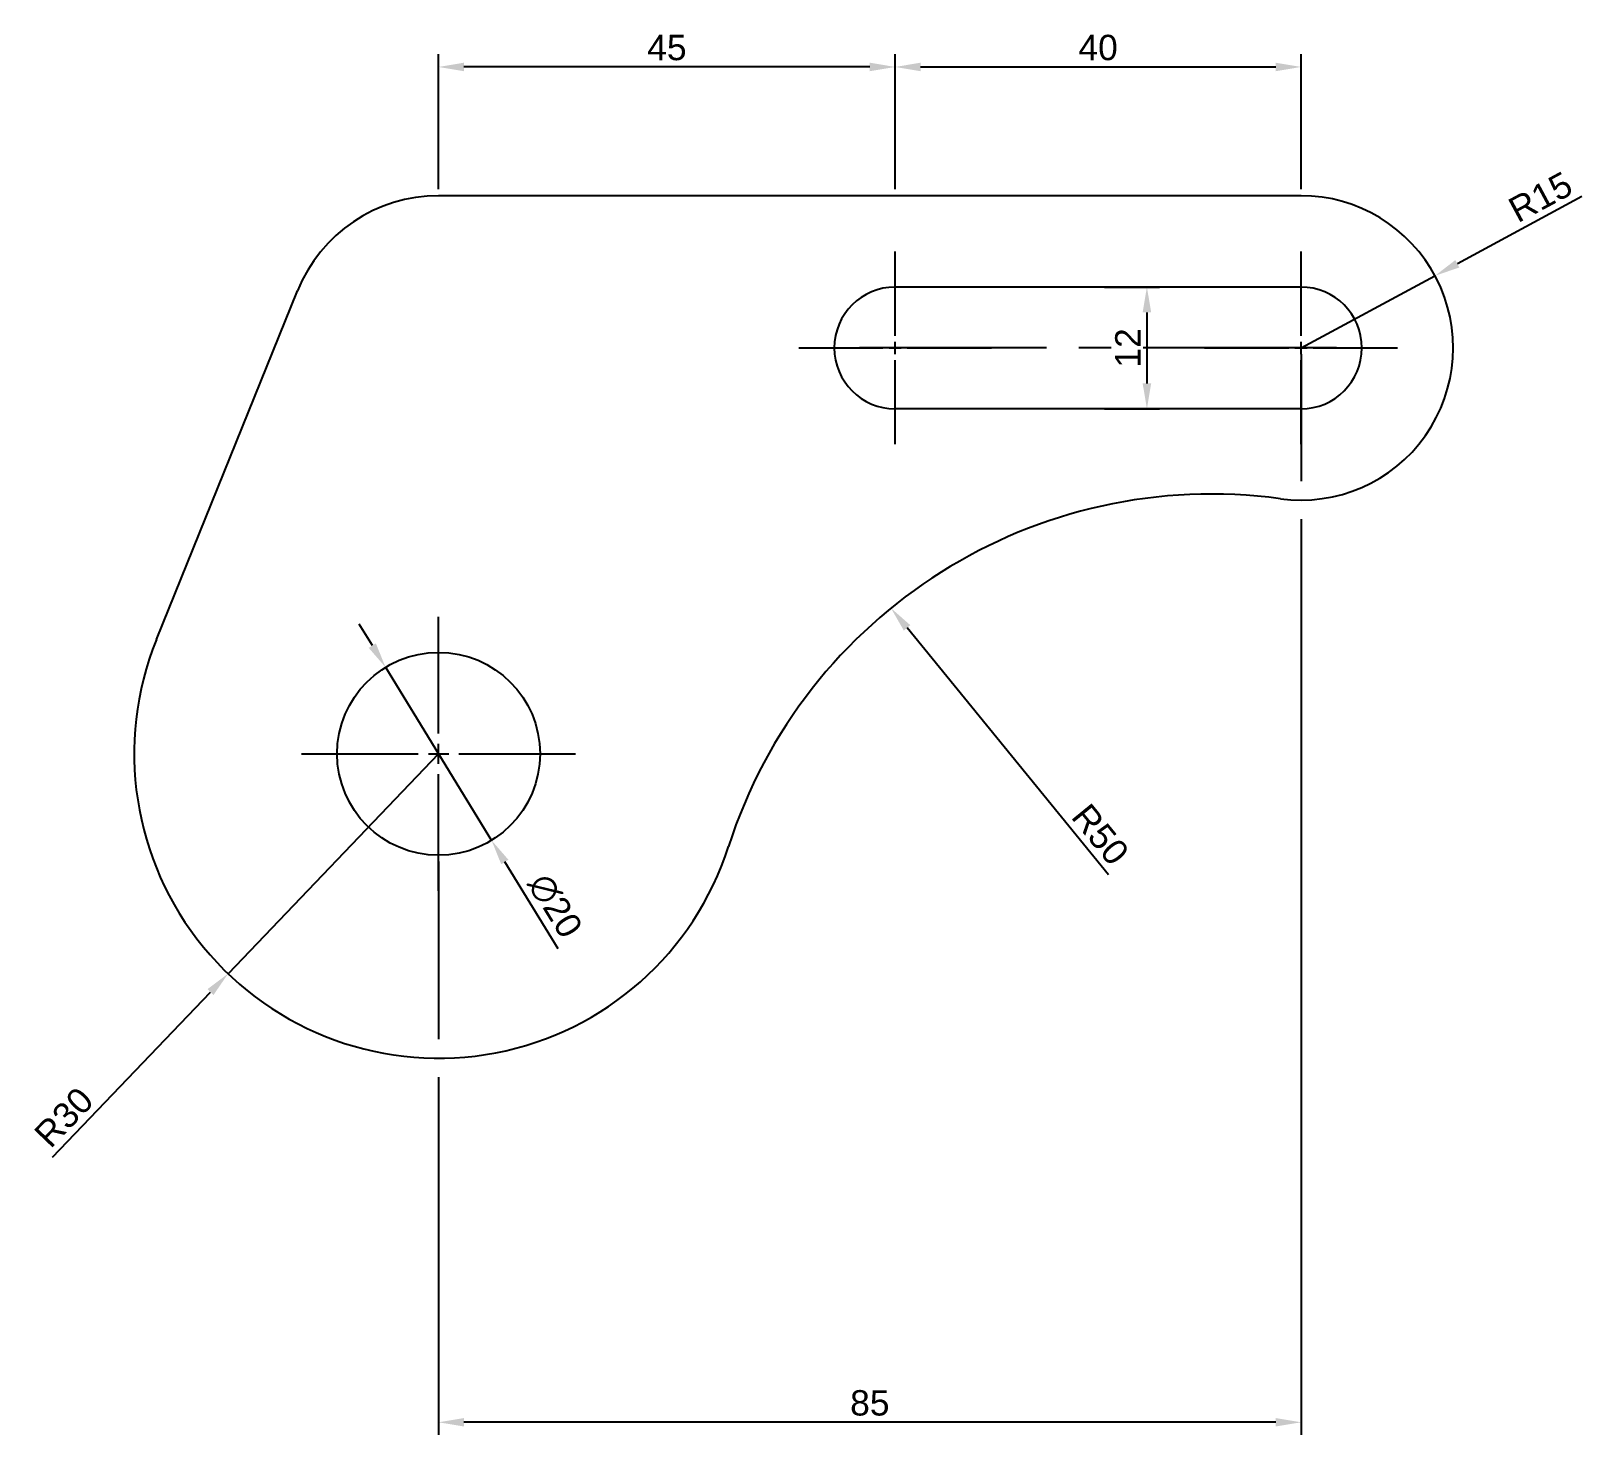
# Model space of a CAD drawing. Header units: millimetres. Extents: x 2475 to 2628, y 2192 to 2330.
import ezdxf

# ---------------------------------------------------------------- set-up
doc = ezdxf.new("R2010")
doc.units = ezdxf.units.MM
doc.linetypes.add('CENTER2', pattern=[28.575, 19.05, -3.175, 3.175, -3.175])
doc.styles.get("Standard").update_dxf_attribs({"font": 'arial.ttf'})
doc.dimstyles.new('ISO-25', dxfattribs={"dimtxt": 2.5, "dimasz": 2.5, "dimexe": 1.25, "dimexo": 0.625, "dimtad": 1, "dimtxsty": 'Standard', "dimcen": 2.5, "dimadec": 0, "dimazin": 0, "dimtfac": 1, "dimtmove": 0, "dimatfit": 3, "dimfxl": 1, "dimarcsym": 0})

# ---------------------------------------------------------------- blocks, each defined once
blk = doc.blocks.new('*D9')
at = {"color": 0, "lineweight": -2, "transparency": 16777216}
for p, q in [((2580.77, 2304.83), (2586.21, 2304.83)), ((2584.96, 2302.33), (2584.96, 2295.33)), ((2580.77, 2292.83), (2586.21, 2292.83))]:
    blk.add_line(p, q, dxfattribs=at)
at = {"color": 0, "transparency": 16777216}
for points in [[(2584.54, 2302.33), (2585.38, 2302.33), (2584.96, 2304.83)], [(2584.54, 2295.33), (2585.38, 2295.33), (2584.96, 2292.83)]]:
    blk.add_solid(points, dxfattribs=at)
at = {"layer": 'Defpoints', "color": 0, "transparency": 16777216}
for p in [(2580.15, 2304.83), (2580.15, 2292.83), (2584.96, 2292.83)]:
    blk.add_point(p, dxfattribs=at)
at = {"color": 0, "transparency": 16777216, "insert": (2583.08, 2298.83), "char_height": 2.5, "attachment_point": 5, "rotation": 90}
blk.add_mtext('12', dxfattribs=at)
blk = doc.blocks.new('*D11')
at = {"color": 0, "lineweight": -2, "transparency": 16777216}
for p, q in [((2627.84, 2313.74), (2615.56, 2307.13)), ((2600.15, 2298.83), (2613.35, 2305.94))]:
    blk.add_line(p, q, dxfattribs=at)
at = {"color": 0, "transparency": 16777216}
blk.add_solid([(2615.36, 2307.49), (2615.75, 2306.76), (2613.35, 2305.94)], dxfattribs=at)
at = {"layer": 'Defpoints', "color": 0, "transparency": 16777216}
for p in [(2613.35, 2305.94), (2600.15, 2298.83)]:
    blk.add_point(p, dxfattribs=at)
at = {"color": 0, "transparency": 16777216, "insert": (2623.75, 2313.7), "char_height": 2.5, "attachment_point": 5, "rotation": 28.3015}
blk.add_mtext('R15', dxfattribs=at)
blk = doc.blocks.new('*D12')
at = {"color": 0, "lineweight": -2, "transparency": 16777216}
for p, q in [((2515.15, 2258.83), (2494.4, 2237.16)), ((2477.1, 2219.09), (2492.67, 2235.35))]:
    blk.add_line(p, q, dxfattribs=at)
at = {"color": 0, "transparency": 16777216}
blk.add_solid([(2492.37, 2235.64), (2492.97, 2235.07), (2494.4, 2237.16)], dxfattribs=at)
at = {"layer": 'Defpoints', "color": 0, "transparency": 16777216}
for p in [(2515.15, 2258.83), (2494.4, 2237.16)]:
    blk.add_point(p, dxfattribs=at)
at = {"color": 0, "transparency": 16777216, "insert": (2478.22, 2223.01), "char_height": 2.5, "attachment_point": 5, "rotation": 46.2472}
blk.add_mtext('R30', dxfattribs=at)
blk = doc.blocks.new('*D13')
at = {"color": 0, "lineweight": -2, "transparency": 16777216}
for p, q in [((2508.62, 2269.49), (2507.31, 2271.62)), ((2509.92, 2267.36), (2520.37, 2250.3)), ((2526.92, 2239.61), (2521.68, 2248.17))]:
    blk.add_line(p, q, dxfattribs=at)
at = {"color": 0, "transparency": 16777216}
for points in [[(2508.97, 2269.71), (2508.26, 2269.27), (2509.92, 2267.36)], [(2522.03, 2248.39), (2521.32, 2247.95), (2520.37, 2250.3)]]:
    blk.add_solid(points, dxfattribs=at)
at = {"layer": 'Defpoints', "color": 0, "transparency": 16777216}
for p in [(2509.92, 2267.36), (2520.37, 2250.3)]:
    blk.add_point(p, dxfattribs=at)
at = {"color": 0, "transparency": 16777216, "insert": (2526.63, 2243.85), "char_height": 2.5, "attachment_point": 5, "rotation": 301.4939}
blk.add_mtext('∅20', dxfattribs=at)
blk = doc.blocks.new('*D14')
at = {"color": 0, "lineweight": -2, "transparency": 16777216}
blk.add_line((2581.18, 2246.89), (2561.32, 2271.24), dxfattribs=at)
at = {"color": 0, "transparency": 16777216}
blk.add_solid([(2561.64, 2271.51), (2561, 2270.98), (2559.74, 2273.18)], dxfattribs=at)
at = {"layer": 'Defpoints', "color": 0, "transparency": 16777216}
for p in [(2559.74, 2273.18), (2591.34, 2234.43)]:
    blk.add_point(p, dxfattribs=at)
at = {"color": 0, "transparency": 16777216, "insert": (2580.37, 2250.88), "char_height": 2.5, "attachment_point": 5, "rotation": 309.1932}
blk.add_mtext('R50', dxfattribs=at)
blk = doc.blocks.new('*D17')
at = {"color": 0, "lineweight": -2, "transparency": 16777216}
for p, q in [((2515.15, 2314.46), (2515.15, 2327.77)), ((2560.15, 2314.46), (2560.15, 2327.77)), ((2557.65, 2326.52), (2517.65, 2326.52))]:
    blk.add_line(p, q, dxfattribs=at)
at = {"color": 0, "transparency": 16777216}
for points in [[(2517.65, 2326.94), (2517.65, 2326.1), (2515.15, 2326.52)], [(2557.65, 2326.94), (2557.65, 2326.1), (2560.15, 2326.52)]]:
    blk.add_solid(points, dxfattribs=at)
at = {"layer": 'Defpoints', "color": 0, "transparency": 16777216}
for p in [(2515.15, 2326.52), (2515.15, 2313.83), (2560.15, 2313.83)]:
    blk.add_point(p, dxfattribs=at)
at = {"color": 0, "transparency": 16777216, "insert": (2537.65, 2328.42), "char_height": 2.5, "attachment_point": 5}
blk.add_mtext('45', dxfattribs=at)
blk = doc.blocks.new('*D22')
at = {"color": 0, "lineweight": -2, "transparency": 16777216}
for p, q in [((2560.15, 2314.46), (2560.15, 2327.77)), ((2600.15, 2314.46), (2600.15, 2327.77)), ((2562.65, 2326.52), (2597.65, 2326.52))]:
    blk.add_line(p, q, dxfattribs=at)
at = {"color": 0, "transparency": 16777216}
for points in [[(2562.65, 2326.94), (2562.65, 2326.1), (2560.15, 2326.52)], [(2597.65, 2326.94), (2597.65, 2326.1), (2600.15, 2326.52)]]:
    blk.add_solid(points, dxfattribs=at)
at = {"layer": 'Defpoints', "color": 0, "transparency": 16777216}
for p in [(2600.15, 2326.52), (2560.15, 2313.83), (2600.15, 2313.83)]:
    blk.add_point(p, dxfattribs=at)
at = {"color": 0, "transparency": 16777216, "insert": (2580.15, 2328.42), "char_height": 2.5, "attachment_point": 5}
blk.add_mtext('40', dxfattribs=at)
blk = doc.blocks.new('*D25')
at = {"color": 0, "lineweight": -2, "transparency": 16777216}
for p, q in [((2600.15, 2298.21), (2600.15, 2285.71)), ((2600.15, 2281.96), (2600.15, 2191.7)), ((2515.15, 2248.21), (2515.15, 2230.71)), ((2515.15, 2226.96), (2515.15, 2191.7)), ((2597.65, 2192.95), (2517.65, 2192.95))]:
    blk.add_line(p, q, dxfattribs=at)
at = {"color": 0, "transparency": 16777216}
for points in [[(2517.65, 2193.37), (2517.65, 2192.54), (2515.15, 2192.95)], [(2597.65, 2193.37), (2597.65, 2192.54), (2600.15, 2192.95)]]:
    blk.add_solid(points, dxfattribs=at)
at = {"layer": 'Defpoints', "color": 0, "transparency": 16777216}
for p in [(2600.15, 2298.83), (2515.15, 2248.83), (2515.15, 2192.95)]:
    blk.add_point(p, dxfattribs=at)
at = {"color": 0, "transparency": 16777216, "insert": (2557.65, 2194.85), "char_height": 2.5, "attachment_point": 5}
blk.add_mtext('85', dxfattribs=at)
blk = doc.blocks.new('*U26')
at = {"color": 0, "linetype": 'CENTER2', "transparency": 16777216}
for p, q in [((0, 2), (0, 13.5)), ((-13.5, 0), (-2, 0)), ((2, 0), (13.5, 0)), ((0, -13.5), (0, -2))]:
    blk.add_line(p, q, dxfattribs=at)
at = {"color": 0, "linetype": 'Continuous', "transparency": 16777216}
for p, q in [((-1, 0), (1, 0)), ((0, -1), (0, 1))]:
    blk.add_line(p, q, dxfattribs=at)
blk = doc.blocks.new('*U27')
at = {"color": 0, "linetype": 'CENTER2', "transparency": 16777216}
for p, q in [((0, 1.2), (0, 9.5)), ((-9.5, 0), (-1.2, 0)), ((1.2, 0), (9.5, 0)), ((0, -9.5), (0, -1.2))]:
    blk.add_line(p, q, dxfattribs=at)
at = {"color": 0, "linetype": 'Continuous', "transparency": 16777216}
for p, q in [((-0.6, 0), (0.6, 0)), ((0, -0.6), (0, 0.6))]:
    blk.add_line(p, q, dxfattribs=at)
blk = doc.blocks.new('*U28')
at = {"color": 0, "linetype": 'CENTER2', "transparency": 16777216}
for p, q in [((0, 1.2), (0, 9.5)), ((-9.5, 0), (-1.2, 0)), ((1.2, 0), (9.5, 0)), ((0, -9.5), (0, -1.2))]:
    blk.add_line(p, q, dxfattribs=at)
at = {"color": 0, "linetype": 'Continuous', "transparency": 16777216}
for p, q in [((-0.6, 0), (0.6, 0)), ((0, -0.6), (0, 0.6))]:
    blk.add_line(p, q, dxfattribs=at)
blk = doc.blocks.new('*U29')
at = {"color": 0, "linetype": 'CENTER2', "transparency": 16777216}
blk.add_line((23.5, 0), (-23.5, 0), dxfattribs=at)

msp = doc.modelspace()

# ---------------------------------------------------------------- linework, layer by layer
for p, q in [((2600.147, 2313.83), (2515.147, 2313.83)), ((2487.336, 2270.08), (2501.242, 2304.455)), ((2600.147, 2304.83), (2560.147, 2304.83)), ((2600.147, 2292.83), (2560.147, 2292.83))]:
    msp.add_line(p, q)
msp.add_circle((2515.147, 2258.83), 10)
for centre, radius, start, end in [((2515.147, 2298.83), 15, 90, 157.97569), ((2600.147, 2298.83), 15, 262.20865, 90), ((2560.147, 2298.83), 6, 90, 270), ((2600.147, 2298.83), 6, 270, 90), ((2591.335, 2234.43), 50, 82.20865, 162.24188), ((2515.147, 2258.83), 30, 157.97569, 342.24188)]:
    msp.add_arc(centre, radius, start, end)

# ---------------------------------------------------------------- block references
at = {"linetype": 'CENTER2'}
for name, p in [('*U28', (2560.147, 2298.83)), ('*U27', (2600.147, 2298.83)), ('*U29', (2580.147, 2298.83)), ('*U26', (2515.147, 2258.83))]:
    msp.add_blockref(name, p, dxfattribs=at)

# ---------------------------------------------------------------- dimensions: what is measured, and where the dimension line sits
dim = msp.add_linear_dim(base=(2515.147, 2326.52), p1=(2560.147, 2313.83), p2=(2515.147, 2313.83), dimstyle='ISO-25', override={"dimtmove": 1})
dim.commit()
dim.dimension.update_dxf_attribs({"geometry": '*D17', "text_midpoint": (2537.647, 2328.416)})
for base, p1, p2, picture, middle in [((2600.147, 2326.52), (2560.147, 2313.83), (2600.147, 2313.83), '*D22', (2580.147, 2328.421)), ((2515.147, 2192.952), (2600.147, 2298.83), (2515.147, 2248.83), '*D25', (2557.647, 2194.853))]:
    dim = msp.add_linear_dim(base=base, p1=p1, p2=p2, dimstyle='ISO-25')
    dim.commit()
    dim.dimension.update_dxf_attribs({"geometry": picture, "text_midpoint": middle})
for center, mpoint, picture, middle in [((2600.147, 2298.83), (2613.354, 2305.942), '*D11', (2624.651, 2312.025)), ((2591.335, 2234.43), (2559.738, 2273.181), '*D14', (2578.9, 2249.681)), ((2515.147, 2258.83), (2494.401, 2237.16), '*D12', (2479.596, 2221.697))]:
    dim = msp.add_radius_dim(center=center, mpoint=mpoint, dimstyle='ISO-25')
    dim.commit()
    dim.dimension.update_dxf_attribs({"geometry": picture, "text_midpoint": middle, "dimtype": 164})
dim = msp.add_linear_dim(base=(2584.959, 2292.83), p1=(2580.147, 2304.83), p2=(2580.147, 2292.83), angle=90, dimstyle='ISO-25')
dim.commit()
dim.dimension.update_dxf_attribs({"geometry": '*D9', "text_midpoint": (2583.079, 2298.83)})
dim = msp.add_diameter_dim_2p(p1=(2509.923, 2267.357), p2=(2520.371, 2250.303), dimstyle='ISO-25')
dim.commit()
dim.dimension.update_dxf_attribs({"geometry": '*D13', "text_midpoint": (2526.634, 2243.854)})

doc.saveas('drawing.dxf')
